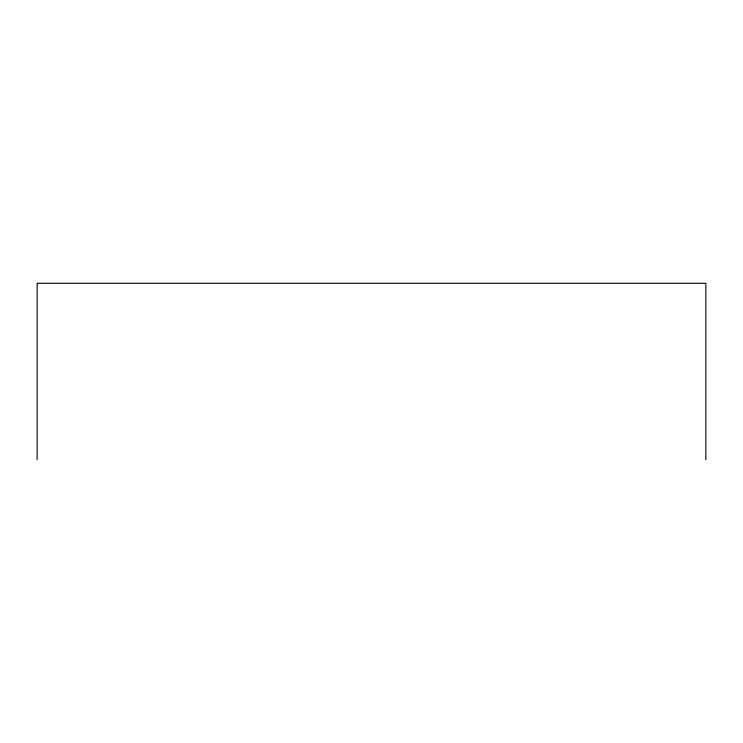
<?xml version="1.0" encoding="UTF-8"?>
<svg xmlns="http://www.w3.org/2000/svg" width="743" height="743" viewBox="0 0 743 743"><rect width="100%" height="100%" fill="white"/><g stroke="black" fill="none" stroke-linecap="round" stroke-linejoin="round"><path stroke-width="1.11" d="M705.85 459.713L705.85 283.287L37.15 283.287L37.15 459.713"/></g></svg>
